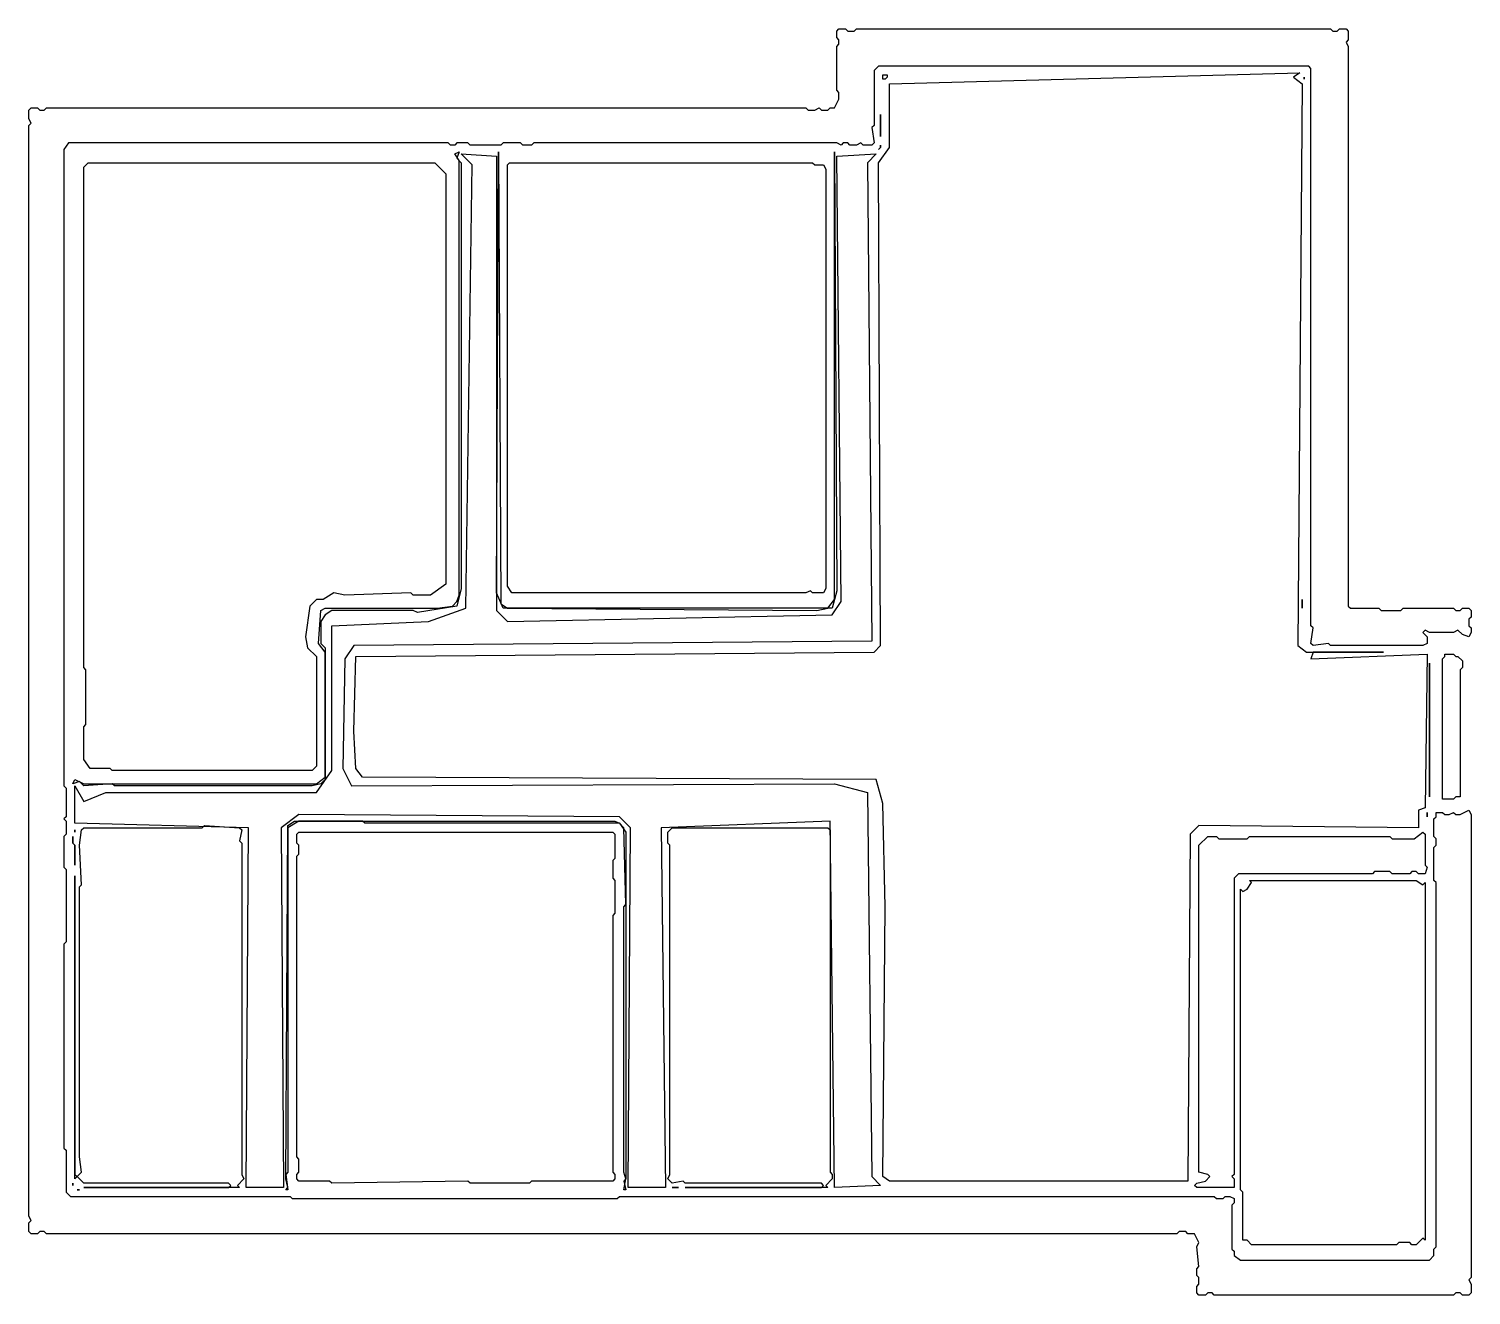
# Model space of a CAD drawing. Header units: metres. Extents: x 185 to 842, y 225 to 802.
import ezdxf

# ---------------------------------------------------------------- set-up
doc = ezdxf.new("R2010")
doc.units = ezdxf.units.M
for name, color, linetype in [('Bathroom', 5, 'Continuous'), ('Common_room', 2, 'Continuous'), ('Inner_walls', 9, 'Continuous'), ('Kitchen', 3, 'Continuous'), ('Living_room', 10, 'Continuous'), ('Main_gate', 1, 'Continuous'), ('Master_room', 6, 'Continuous')]:
    doc.layers.add(name, color=color, linetype=linetype)

msp = doc.modelspace()

# ---------------------------------------------------------------- linework, layer by layer
at = {"layer": 'Bathroom'}
for points in [[(206, 421), (206, 430), (205, 431), (205, 434), (205, 431), (206, 430)], [(210, 274), (276, 274), (277, 275), (276, 276), (210, 276), (207, 279), (206, 278), (206, 416), (206, 280), (207, 279), (209, 281), (208, 288), (208, 411), (209, 412), (208, 430), (209, 437), (210, 438), (264, 438), (265, 439), (281, 438), (282, 437), (281, 432), (282, 431), (282, 280), (283, 278), (280, 275), (281, 274)], [(206, 436), (206, 437)], [(478, 276), (476, 278), (477, 280), (477, 430), (476, 431), (476, 436), (478, 438), (549, 438), (550, 437), (550, 281), (551, 280), (551, 278), (548, 275), (549, 274), (484, 274), (546, 274), (547, 275), (546, 276), (484, 276), (483, 277)], [(205, 275), (205, 276)], [(207, 273), (208, 273)], [(283, 273)], [(476, 273)], [(478, 274), (481, 274)]]:
    msp.add_lwpolyline(points, close=True, dxfattribs=at)
at = {"layer": 'Common_room'}
for points in [[(405, 545), (403, 548), (403, 740), (404, 741), (542, 741), (543, 740), (547, 740), (548, 738), (548, 547), (547, 545), (542, 545), (541, 546), (539, 545)], [(308, 277), (307, 278), (307, 280), (308, 281), (308, 287), (307, 288), (307, 425), (308, 426), (308, 430), (307, 431), (307, 435), (308, 436), (451, 436), (452, 435), (452, 424), (451, 423), (451, 415), (452, 414), (452, 399), (451, 398), (451, 281), (452, 280), (452, 278), (451, 277), (414, 277), (413, 276), (386, 276), (385, 277), (323, 276), (322, 277)]]:
    msp.add_lwpolyline(points, close=True, dxfattribs=at)
at = {"layer": 'Inner_walls'}
for points in [[(574, 779), (574, 781), (576, 781), (576, 780), (575, 779)], [(284, 274), (285, 438), (206, 440), (206, 457), (210, 450), (220, 454), (316, 454), (323, 464), (323, 530), (367, 532), (384, 538), (387, 740), (382, 745), (398, 744), (398, 537), (403, 532), (551, 535), (555, 541), (553, 744), (571, 745), (567, 741), (569, 523), (333, 521), (329, 515), (328, 465), (332, 457), (552, 458), (567, 454), (569, 279), (573, 275), (552, 274), (550, 441), (473, 438), (475, 274), (458, 274), (459, 438), (454, 443), (308, 444), (300, 438), (301, 274)], [(717, 274), (716, 275), (717, 276), (721, 277), (723, 279), (722, 280), (718, 281), (718, 430), (722, 434), (726, 434), (727, 433), (740, 433), (741, 434), (805, 434), (806, 433), (816, 433), (820, 436), (821, 435), (821, 421), (822, 420), (821, 417), (818, 417), (817, 418), (815, 418), (814, 417), (806, 417), (805, 418), (798, 418), (797, 417), (736, 417), (734, 415), (734, 280), (733, 279), (734, 278), (734, 274)], [(207, 275)]]:
    msp.add_lwpolyline(points, close=True, dxfattribs=at)
at = {"layer": 'Kitchen'}
for points in [[(823, 518)], [(823, 452), (823, 513)], [(742, 248), (740, 250), (738, 250), (738, 272), (737, 273), (737, 410), (738, 409), (740, 410), (742, 413), (741, 414), (817, 414), (820, 412), (821, 413), (821, 250), (820, 251), (817, 248), (815, 248), (814, 249), (809, 249), (808, 248)]]:
    msp.add_lwpolyline(points, close=True, dxfattribs=at)
at = {"layer": 'Living_room'}
for points in [[(577, 277), (574, 279), (575, 402), (574, 449), (571, 460), (337, 461), (334, 465), (333, 482), (334, 516), (570, 518), (573, 521), (572, 741), (577, 748), (577, 777), (764, 782), (761, 780), (765, 777), (763, 521), (767, 518), (802, 518), (770, 518), (769, 515), (822, 517), (821, 447), (818, 446), (818, 438), (718, 439), (714, 435), (713, 277)], [(573, 778)], [(579, 781)], [(766, 779), (766, 780)], [(573, 753), (573, 763)], [(572, 747), (573, 748), (573, 749), (573, 748)], [(205, 458), (206, 460), (210, 458), (316, 458), (320, 461), (320, 518), (317, 522), (318, 537), (320, 538), (371, 538), (378, 539), (380, 541), (381, 544), (381, 742), (379, 745), (381, 746), (380, 743), (382, 741), (382, 547), (380, 539), (362, 536), (360, 537), (323, 537), (320, 535), (318, 532), (318, 522), (320, 520), (320, 460), (318, 458), (314, 457), (224, 457), (223, 458), (210, 457), (208, 459)], [(401, 538), (398, 545), (399, 746), (400, 540), (403, 538), (544, 537), (549, 538), (552, 542), (552, 746), (553, 546), (551, 538)], [(765, 538), (765, 542)], [(302, 273), (303, 274), (302, 278), (303, 439), (306, 441), (452, 441), (454, 440), (457, 436), (457, 278), (456, 277), (457, 273), (456, 273), (457, 278), (456, 281), (456, 402), (457, 403), (456, 438), (454, 440), (338, 440), (337, 441), (308, 441), (303, 438), (303, 281), (302, 280), (303, 273)], [(822, 443), (822, 445)], [(715, 273)]]:
    msp.add_lwpolyline(points, close=True, dxfattribs=at)
at = {"layer": 'Main_gate'}
msp.add_lwpolyline([(829, 451), (829, 515), (830, 516), (830, 517), (834, 517), (835, 516), (836, 516), (838, 514), (838, 511), (837, 510), (837, 452), (835, 452), (834, 451)], close=True, dxfattribs=at)
at = {"layer": 'Master_room'}
msp.add_lwpolyline([(213, 465), (210, 469), (210, 484), (211, 485), (211, 510), (210, 511), (210, 739), (212, 741), (370, 741), (375, 736), (375, 549), (368, 544), (360, 544), (359, 545), (329, 544), (324, 545), (319, 542), (316, 542), (313, 539), (311, 525), (312, 520), (316, 516), (316, 466), (314, 464), (223, 464), (222, 465)], close=True, dxfattribs=at)
at = {"layer": 'Walls'}
msp.add_lwpolyline([(842, 226), (841, 225), (838, 225), (837, 226), (835, 226), (834, 225), (725, 225), (724, 226), (722, 226), (721, 225), (718, 225), (717, 226), (717, 229), (718, 230), (718, 233), (717, 234), (717, 237), (718, 238), (717, 247), (718, 249), (716, 253), (713, 253), (712, 254), (709, 254), (708, 253), (193, 253), (192, 254), (190, 254), (189, 253), (186, 253), (185, 254), (185, 258), (186, 259), (185, 261), (185, 758), (186, 759), (185, 761), (185, 765), (186, 766), (189, 766), (190, 765), (192, 765), (193, 766), (539, 766), (540, 765), (543, 765), (545, 766), (546, 765), (549, 765), (550, 766), (552, 766), (554, 770), (554, 773), (553, 774), (553, 794), (554, 795), (554, 797), (553, 798), (553, 801), (554, 802), (557, 802), (558, 801), (561, 801), (562, 802), (778, 802), (779, 801), (781, 801), (782, 802), (785, 802), (786, 801), (786, 797), (785, 796), (786, 794), (786, 539), (787, 538), (800, 538), (801, 537), (810, 537), (811, 538), (834, 538), (835, 537), (837, 537), (838, 538), (841, 538), (842, 537), (842, 534), (841, 533), (841, 530), (842, 529), (842, 527), (841, 525), (838, 526), (836, 528), (834, 527), (823, 527), (821, 528), (820, 527), (822, 525), (822, 522), (820, 521), (778, 521), (777, 522), (770, 521), (769, 522), (770, 529), (769, 530), (769, 784), (768, 785), (572, 785), (570, 783), (570, 758), (569, 757), (570, 750), (569, 749), (565, 749), (564, 750), (562, 749), (559, 749), (558, 750), (556, 750), (555, 749), (553, 750), (415, 750), (414, 749), (410, 749), (409, 750), (401, 750), (400, 749), (386, 749), (385, 750), (380, 750), (379, 749), (377, 749), (376, 750), (203, 750), (201, 747), (201, 457), (202, 456), (202, 443), (201, 442), (202, 441), (202, 435), (201, 434), (201, 420), (202, 419), (202, 386), (201, 385), (201, 292), (202, 291), (202, 272), (204, 270), (304, 270), (305, 269), (453, 269), (454, 270), (725, 270), (726, 269), (729, 269), (730, 270), (732, 270), (734, 269), (734, 267), (733, 266), (733, 246), (734, 245), (734, 243), (737, 241), (823, 241), (825, 243), (825, 246), (826, 247), (826, 413), (825, 414), (825, 429), (826, 430), (826, 433), (825, 434), (825, 442), (826, 443), (826, 445), (829, 445), (830, 444), (832, 444), (834, 445), (835, 444), (837, 444), (841, 446), (842, 444), (842, 233), (841, 232), (842, 230)], close=True, dxfattribs=at)

doc.saveas('drawing.dxf')
